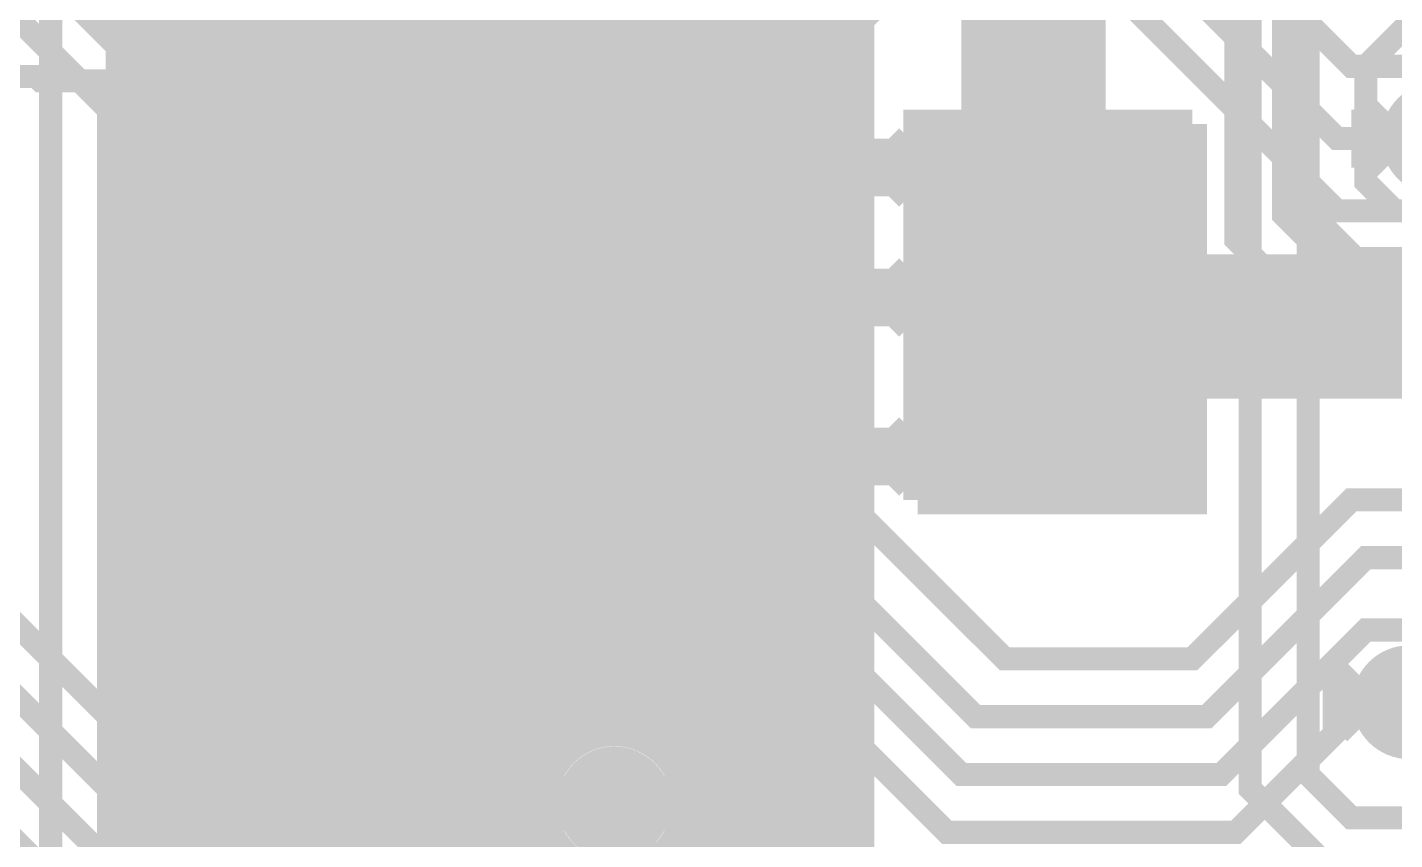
# Model space of a CAD drawing. Extents: x -10 to 131, y -93 to 209.
# Drawn here: x 64.69 to 76.71, y 9.84 to 16.98 of the extents above; entities that cross this region are included whole.
import ezdxf

# ---------------------------------------------------------------- set-up
doc = ezdxf.new("R2010")
doc.units = 0
doc.header["$MEASUREMENT"] = 0
doc.layers.get('0').update_dxf_attribs({"linetype": 'CONTINUOUS'})
for name, color, linetype in [('22-303-0_AST', 7, 'CONTINUOUS'), ('22-303-0_BOT', 2, 'CONTINUOUS'), ('22-303-0_DRD', 6, 'CONTINUOUS'), ('22-303-0_DRL', 1, 'CONTINUOUS'), ('22-303-0_GND', 3, 'CONTINUOUS'), ('22-303-0_IN1', 10, 'CONTINUOUS'), ('22-303-0_SST', 8, 'CONTINUOUS'), ('22-303-0_TOP', 15, 'CONTINUOUS'), ('THRUHOLE_TAP', 2, 'CONTINUOUS')]:
    doc.layers.add(name, color=color, linetype=linetype)

# ---------------------------------------------------------------- blocks, each defined once
blk = doc.blocks.new('ROUND_65')
at = {"const_width": 0.29972}
blk.add_lwpolyline([(-0.14986, 0, 1), (0.14986, 0, 1)], format="xyb", close=True, dxfattribs=at)
blk = doc.blocks.new('ROUND_70')
at = {"const_width": 0.29972}
blk.add_lwpolyline([(-0.14986, 0, 1), (0.14986, 0, 1)], format="xyb", close=True, dxfattribs=at)
blk = doc.blocks.new('ROUND_115')
at = {"const_width": 0.10033}
blk.add_lwpolyline([(-0.050164, 0, 1), (0.050164, 0, 1)], format="xyb", close=True, dxfattribs=at)
blk = doc.blocks.new('ROUND_116')
at = {"const_width": 0.10033}
blk.add_lwpolyline([(-0.050164, 0, 1), (0.050164, 0, 1)], format="xyb", close=True, dxfattribs=at)
blk = doc.blocks.new('ROUND_117')
at = {"const_width": 0.10033}
blk.add_lwpolyline([(-0.050164, 0, 1), (0.050164, 0, 1)], format="xyb", close=True, dxfattribs=at)
blk = doc.blocks.new('ROUND_97')
at = {"const_width": 0.50038}
blk.add_lwpolyline([(-0.25019, 0, 1), (0.25019, 0, 1)], format="xyb", close=True, dxfattribs=at)
blk = doc.blocks.new('ROUND_98')
at = {"const_width": 0.50038}
blk.add_lwpolyline([(-0.25019, 0, 1), (0.25019, 0, 1)], format="xyb", close=True, dxfattribs=at)
blk = doc.blocks.new('ROUND_100')
at = {"const_width": 0.50038}
blk.add_lwpolyline([(-0.25019, 0, 1), (0.25019, 0, 1)], format="xyb", close=True, dxfattribs=at)
blk = doc.blocks.new('ROUND_68')
at = {"const_width": 0.29972}
blk.add_lwpolyline([(-0.14986, 0, 1), (0.14986, 0, 1)], format="xyb", close=True, dxfattribs=at)
blk = doc.blocks.new('ROUND_108')
at = {"const_width": 0.10033}
blk.add_lwpolyline([(-0.050164, 0, 1), (0.050164, 0, 1)], format="xyb", close=True, dxfattribs=at)

msp = doc.modelspace()

# ---------------------------------------------------------------- linework, layer by layer
at = {"layer": '22-303-0_AST', "const_width": 0.1524}
msp.add_lwpolyline([(66.4845, 16.9545), (69.4055, 16.9545), (69.4055, 18.5928), (66.4845, 18.5928), (66.4845, 16.9545)], dxfattribs=at)
at = {"layer": '22-303-0_BOT'}
for points, const_width in [([(75.057, 27.051), (75.819, 26.289), (75.819, 17.145), (76.327, 16.637), (77.47, 16.637), (77.978, 16.129), (77.978, 16.002)], 0.2032), ([(75.057, 25.273), (75.311, 25.019), (75.311, 20.32), (71.755, 16.764), (71.755, 12.954), (73.279, 11.43), (74.93, 11.43), (76.327, 12.827), (82.169, 12.827), (83.058, 11.938), (84.074, 11.938), (84.582, 12.446), (84.582, 13.081), (84.836, 13.335), (100.33, 13.335), (101.346, 12.319)], 0.2032), ([(62.611, 22.987), (69.596, 22.987), (71.755, 20.828), (71.755, 18.161), (70.739, 17.145), (70.739, 12.573), (72.898, 10.414), (75.184, 10.414), (76.454, 11.684), (77.47, 11.684)], 0.2032), ([(72.263, 22.987), (72.263, 18.034), (71.247, 17.018), (71.247, 12.7), (73.025, 10.922), (75.057, 10.922), (76.454, 12.319), (82.042, 12.319)], 0.2032), ([(76.835, 11.049), (76.454, 11.049), (75.311, 9.906), (72.771, 9.906), (70.231, 12.446), (70.231, 17.272), (71.247, 18.288), (71.247, 20.701), (69.85, 22.098), (60.96, 22.098), (60.325, 21.463)], 0.2032), ([(67.2592, 21.4884), (67.2592, 8.3566)], 0.254), ([(67.4878, 21.4884), (67.4878, 8.20166)], 0.254), ([(68.326, 21.336), (68.453, 21.336), (69.215, 20.574), (69.215, 2.921), (72.517, -0.381)], 0.2032), ([(67.0306, 21.00326), (67.0306, 8.4201)], 0.254), ([(67.7164, 20.80514), (67.7164, 7.80034)], 0.254), ([(66.802, 20.70862), (66.802, 8.41756)], 0.254), ([(66.1162, 20.5486), (66.1162, 0.29718)], 0.254), ([(66.5734, 20.57654), (66.5734, 8.3439)], 0.254), ([(67.945, 20.62226), (67.945, 6.59638)], 0.254), ([(68.1736, 20.54352), (68.1736, 6.2992)], 0.254), ([(66.3448, 20.52828), (66.3448, 8.17626)], 0.254), ([(68.4022, 20.5232), (68.4022, -4.2037)], 0.254), ([(68.6054, 20.32), (68.6054, 2.921)], 0.254), ([(64.897, -8.636), (64.897, 19.05), (65.151, 19.304)], 0.2032), ([(65.8876, 18.97126), (65.8876, 0.24892)], 0.254), ([(107.95, 18.669), (106.172, 16.891), (97.155, 16.891), (97.028, 16.764), (93.853, 16.764), (93.218, 16.129), (92.71, 16.129), (91.948, 15.367), (83.947, 15.367), (82.677, 16.637), (81.788, 16.637), (80.518, 15.367), (76.2, 15.367), (73.787, 17.78), (73.787, 18.034), (74.549, 18.796), (74.676, 18.796)], 0.2032), ([(65.659, 18.67662), (65.659, 0.11938)], 0.254), ([(65.5066, 18.57756), (65.5066, -0.04318)], 0.254), ([(77.089, 16.002), (76.2, 16.002), (74.676, 17.526), (74.676, 17.907)], 0.2032), ([(68.6054, 16.9672), (65.5066, 16.9672)], 0.254), ([(68.6054, 16.7386), (65.5066, 16.7386)], 0.254), ([(68.6054, 16.51), (65.5066, 16.51)], 0.254), ([(68.6054, 16.2814), (65.5066, 16.2814)], 0.254), ([(72.517, 16.129), (72.517, 13.208)], 0.254), ([(74.422, 16.129), (72.517, 16.129)], 0.254), ([(72.6186, 16.129), (72.6186, 13.1064)], 0.254), ([(72.8472, 16.129), (72.8472, 12.8778)], 0.254), ([(74.422, 16.129), (74.93, 15.621), (74.93, 12.827), (72.898, 12.827)], 0.254), ([(73.0758, 16.129), (73.0758, 12.827)], 0.254), ([(73.3044, 16.129), (73.3044, 12.827)], 0.254), ([(73.533, 16.129), (73.533, 12.827)], 0.254), ([(73.7616, 16.129), (73.7616, 12.827)], 0.254), ([(73.9902, 16.129), (73.9902, 12.827)], 0.254), ([(74.2188, 16.129), (74.2188, 12.827)], 0.254), ([(74.4474, 16.1036), (74.4474, 12.827)], 0.254), ([(68.6054, 16.0528), (65.5066, 16.0528)], 0.254), ([(74.6506, 15.9004), (72.517, 15.9004)], 0.254), ([(74.676, 15.875), (74.676, 12.827)], 0.254), ([(68.6054, 15.8242), (65.5066, 15.8242)], 0.254), ([(74.8792, 15.6718), (72.517, 15.6718)], 0.254), ([(74.9046, 15.6464), (74.9046, 12.827)], 0.254), ([(68.6054, 15.5956), (65.5066, 15.5956)], 0.254), ([(74.93, 15.4432), (72.517, 15.4432)], 0.254), ([(68.6054, 15.367), (65.5066, 15.367)], 0.254), ([(68.6054, 15.1384), (65.5066, 15.1384)], 0.254), ([(74.93, 15.2146), (72.517, 15.2146)], 0.254), ([(68.6054, 14.9098), (65.5066, 14.9098)], 0.254), ([(74.93, 14.986), (72.517, 14.986)], 0.254), ([(93.853, 14.351), (73.533, 14.351)], 1.27), ([(68.6054, 14.6812), (65.5066, 14.6812)], 0.254), ([(74.93, 14.7574), (72.517, 14.7574)], 0.254), ([(68.6054, 14.4526), (65.5066, 14.4526)], 0.254), ([(74.93, 14.5288), (72.517, 14.5288)], 0.254), ([(74.93, 14.3002), (72.517, 14.3002)], 0.254), ([(68.6054, 14.224), (65.5066, 14.224)], 0.254), ([(74.93, 14.0716), (72.517, 14.0716)], 0.254), ([(68.6054, 13.9954), (65.5066, 13.9954)], 0.254), ([(74.93, 13.843), (72.517, 13.843)], 0.254), ([(68.6054, 13.7668), (65.5066, 13.7668)], 0.254), ([(74.93, 13.6144), (72.517, 13.6144)], 0.254), ([(68.6054, 13.5382), (65.5066, 13.5382)], 0.254), ([(74.93, 13.3858), (72.517, 13.3858)], 0.254), ([(68.6054, 13.3096), (65.5066, 13.3096)], 0.254), ([(72.517, 13.208), (72.898, 12.827)], 0.254), ([(74.93, 13.1572), (72.5678, 13.1572)], 0.254), ([(68.6054, 13.081), (65.5066, 13.081)], 0.254), ([(68.6054, 12.8524), (65.5066, 12.8524)], 0.254), ([(74.93, 12.9286), (72.7964, 12.9286)], 0.254), ([(68.6054, 12.6238), (65.5066, 12.6238)], 0.254), ([(68.6054, 12.3952), (65.5066, 12.3952)], 0.254), ([(68.6054, 12.1666), (65.5066, 12.1666)], 0.254), ([(68.6054, 11.938), (65.5066, 11.938)], 0.254), ([(68.6054, 11.7094), (65.5066, 11.7094)], 0.254), ([(68.6054, 11.4808), (65.5066, 11.4808)], 0.254), ([(68.6054, 11.2522), (65.5066, 11.2522)], 0.254), ([(68.6054, 11.0236), (65.5066, 11.0236)], 0.254), ([(68.6054, 10.795), (65.5066, 10.795)], 0.254), ([(68.6054, 10.5664), (65.5066, 10.5664)], 0.254), ([(68.6054, 10.3378), (65.5066, 10.3378)], 0.254), ([(68.6054, 10.1092), (65.5066, 10.1092)], 0.254), ([(69.85, 10.16), (69.85, 10.033), (70.485, 9.398), (72.771, 9.398), (78.105, 4.064), (81.915, 4.064), (82.677, 4.826), (85.979, 4.826), (86.233, 4.572), (88.9, 4.572), (89.662, 5.334), (98.806, 5.334), (99.949, 6.477)], 0.2032), ([(68.6054, 9.8806), (65.5066, 9.8806)], 0.254)]:
    msp.add_lwpolyline(points, dxfattribs=dict(at, const_width=const_width))
at = {"layer": '22-303-0_DRD', "const_width": 0.254}
for points in [[(76.454, 15.748), (77.089, 16.383)], [(76.454, 16.256), (76.454, 15.748)], [(77.089, 15.621), (76.454, 16.256)], [(72.263, 15.494), (72.898, 16.129)], [(72.898, 16.129), (73.533, 15.494)], [(73.66, 15.494), (74.295, 16.129)], [(74.295, 16.129), (74.93, 15.494)], [(72.263, 16.002), (72.263, 15.494)], [(72.898, 15.367), (72.263, 16.002)], [(73.533, 16.002), (72.898, 15.367)], [(73.533, 15.494), (73.533, 16.002)], [(73.66, 16.002), (73.66, 15.494)], [(74.295, 15.367), (73.66, 16.002)], [(74.93, 16.002), (74.295, 15.367)], [(74.93, 15.494), (74.93, 16.002)], [(72.263, 14.351), (72.898, 14.986)], [(72.898, 14.986), (73.533, 14.351)], [(73.914, 14.351), (74.549, 14.986)], [(74.549, 14.986), (75.184, 14.351)], [(72.263, 14.859), (72.263, 14.351)], [(72.898, 14.224), (72.263, 14.859)], [(73.533, 14.859), (72.898, 14.224)], [(73.533, 14.351), (73.533, 14.859)], [(73.914, 14.859), (73.914, 14.351)], [(74.549, 14.224), (73.914, 14.859)], [(75.184, 14.859), (74.549, 14.224)], [(75.184, 14.351), (75.184, 14.859)], [(72.898, 14.097), (73.533, 14.732)], [(72.898, 14.097), (73.533, 14.732)], [(72.898, 14.097), (73.533, 14.732)], [(72.898, 14.097), (73.533, 14.732)], [(72.898, 14.097), (73.533, 14.732)], [(73.533, 14.732), (74.168, 14.097)], [(73.533, 14.732), (74.168, 14.097)], [(73.533, 14.732), (74.168, 14.097)], [(73.533, 14.732), (74.168, 14.097)], [(73.533, 14.732), (74.168, 14.097)], [(72.898, 14.605), (72.898, 14.097)], [(73.533, 13.97), (72.898, 14.605)], [(72.898, 14.605), (72.898, 14.097)], [(73.533, 13.97), (72.898, 14.605)], [(72.898, 14.605), (72.898, 14.097)], [(73.533, 13.97), (72.898, 14.605)], [(72.898, 14.605), (72.898, 14.097)], [(73.533, 13.97), (72.898, 14.605)], [(72.898, 14.605), (72.898, 14.097)], [(73.533, 13.97), (72.898, 14.605)], [(74.168, 14.605), (73.533, 13.97)], [(74.168, 14.605), (73.533, 13.97)], [(74.168, 14.605), (73.533, 13.97)], [(74.168, 14.605), (73.533, 13.97)], [(74.168, 14.605), (73.533, 13.97)], [(74.168, 14.097), (74.168, 14.605)], [(74.168, 14.097), (74.168, 14.605)], [(74.168, 14.097), (74.168, 14.605)], [(74.168, 14.097), (74.168, 14.605)], [(74.168, 14.097), (74.168, 14.605)], [(72.263, 12.954), (72.898, 13.589)], [(72.898, 13.589), (73.533, 12.954)], [(73.66, 12.954), (74.295, 13.589)], [(74.295, 13.589), (74.93, 12.954)], [(72.263, 13.462), (72.263, 12.954)], [(72.898, 12.827), (72.263, 13.462)], [(73.533, 13.462), (72.898, 12.827)], [(73.533, 12.954), (73.533, 13.462)], [(73.66, 13.462), (73.66, 12.954)], [(74.295, 12.827), (73.66, 13.462)], [(74.93, 13.462), (74.295, 12.827)], [(74.93, 12.954), (74.93, 13.462)], [(76.2, 10.795), (76.835, 11.43)], [(76.2, 11.303), (76.2, 10.795)], [(76.835, 10.668), (76.2, 11.303)], [(69.215, 9.906), (69.85, 10.541)], [(69.85, 10.541), (70.485, 9.906)], [(69.215, 10.414), (69.215, 9.906)], [(69.85, 9.779), (69.215, 10.414)], [(70.485, 10.414), (69.85, 9.779)], [(70.485, 9.906), (70.485, 10.414)]]:
    msp.add_lwpolyline(points, dxfattribs=at)
at = {"layer": '22-303-0_IN1'}
for points, const_width in [([(66.9798, 47.752), (66.9798, 16.5608)], 0.254), ([(67.2084, 47.752), (67.2084, 16.27378)], 0.254), ([(69.0372, 47.752), (69.0372, 7.0358)], 0.254), ([(71.3232, 47.752), (71.3232, 7.0358)], 0.254), ([(71.5518, 47.752), (71.5518, 7.0358)], 0.254), ([(73.533, 31.877), (73.533, 14.351)], 1.27), ([(73.533, 31.877), (73.533, 14.351)], 1.27), ([(73.533, 31.877), (73.533, 14.351)], 1.27), ([(73.533, 14.351), (73.533, 31.877)], 1.27), ([(73.533, 31.877), (73.533, 14.351)], 1.27), ([(67.437, 28.20162), (67.437, 7.99084)], 0.254), ([(67.6656, 28.01112), (67.6656, 7.0358)], 0.254), ([(74.676, 23.368), (75.946, 22.098), (75.946, 10.414), (76.327, 10.033), (81.534, 10.033), (82.296, 9.271)], 0.2032), ([(71.7804, 22.5806), (71.7804, 7.0358)], 0.254), ([(72.009, 22.41042), (72.009, 7.0358)], 0.254), ([(91.186, 7.874), (90.17, 7.874), (89.789, 7.493), (88.138, 7.493), (87.757, 7.112), (83.693, 7.112), (82.296, 5.715), (79.121, 5.715), (78.232, 6.604), (66.802, 6.604), (66.294, 7.112), (66.294, 16.002), (61.976, 20.32), (60.706, 20.32), (60.452, 20.574), (56.515, 20.574), (56.007, 21.082), (56.007, 21.971)], 0.2032), ([(66.294, 21.336), (66.167, 21.336), (66.167, 16.764), (66.802, 16.129), (66.802, 8.24992), (66.929, 8.12292), (66.929, 7.62)], 0.2032), ([(66.7512, 20.90166), (66.7512, 16.7894)], 0.254), ([(68.8086, 20.9296), (68.8086, 7.0358)], 0.254), ([(66.5988, 20.78482), (66.5988, 16.9418)], 0.254), ([(67.8942, 20.87626), (67.8942, 7.0358)], 0.254), ([(68.1228, 20.7391), (68.1228, 7.0358)], 0.254), ([(68.3514, 20.70608), (68.3514, 7.0358)], 0.254), ([(68.58, 20.75942), (68.58, 7.0358)], 0.254), ([(86.868, 9.525), (85.471, 8.128), (82.423, 8.128), (81.026, 9.525), (76.2, 9.525), (75.438, 10.287), (75.438, 19.812), (74.676, 20.574)], 0.2032), ([(57.15, 19.431), (57.658, 19.939), (58.674, 19.939), (59.309, 19.304), (60.452, 19.304), (60.96, 19.812), (61.849, 19.812), (65.405, 16.256), (65.405, 4.572), (65.913, 4.064), (80.391, 4.064), (80.899, 3.556), (80.899, 1.524)], 0.2032), ([(71.0946, 18.2626), (71.0946, 7.0358)], 0.254), ([(70.6374, 18.03908), (70.6374, 7.0358)], 0.254), ([(70.866, 18.09242), (70.866, 7.0358)], 0.254), ([(69.2658, 17.54378), (69.2658, 10.39622)], 0.254), ([(70.4088, 17.4879), (70.4088, 10.44956)], 0.254), ([(69.4944, 17.2593), (69.4944, 10.6807)], 0.254), ([(70.1802, 17.24406), (70.1802, 10.69594)], 0.254), ([(69.723, 17.16278), (69.723, 10.77722)], 0.254), ([(69.9516, 17.1577), (69.9516, 10.7823)], 0.254), ([(72.009, 17.018), (66.5988, 17.018)], 0.254), ([(66.5988, 16.9418), (67.10172, 16.43888)], 0.254), ([(72.009, 16.7894), (66.7512, 16.7894)], 0.254), ([(72.009, 16.5608), (66.9798, 16.5608)], 0.254), ([(72.009, 16.3322), (67.183, 16.3322)], 0.254), ([(67.2338, 16.129), (67.2338, 8.42772)], 0.254), ([(72.009, 16.1036), (67.2338, 16.1036)], 0.254), ([(74.93, 16.129), (72.517, 16.129), (72.517, 12.827)], 0.254), ([(72.6186, 16.129), (72.6186, 12.827)], 0.254), ([(72.8472, 16.129), (72.8472, 12.827)], 0.254), ([(73.0758, 16.129), (73.0758, 12.827)], 0.254), ([(73.3044, 16.129), (73.3044, 12.827)], 0.254), ([(73.533, 16.129), (73.533, 12.827)], 0.254), ([(73.7616, 16.129), (73.7616, 12.827)], 0.254), ([(73.9902, 16.129), (73.9902, 12.827)], 0.254), ([(74.2188, 16.129), (74.2188, 12.827)], 0.254), ([(74.4474, 16.129), (74.4474, 12.827)], 0.254), ([(74.676, 16.129), (74.676, 12.827)], 0.254), ([(74.9046, 16.129), (74.9046, 12.827)], 0.254), ([(74.93, 16.129), (74.93, 12.827)], 0.254), ([(72.009, 15.875), (67.2338, 15.875)], 0.254), ([(74.93, 15.9004), (72.517, 15.9004)], 0.254), ([(72.009, 15.6464), (67.2338, 15.6464)], 0.254), ([(74.93, 15.6718), (72.517, 15.6718)], 0.254), ([(72.009, 15.4178), (67.2338, 15.4178)], 0.254), ([(74.93, 15.4432), (72.517, 15.4432)], 0.254), ([(72.009, 15.1892), (67.2338, 15.1892)], 0.254), ([(74.93, 15.2146), (72.517, 15.2146)], 0.254), ([(72.009, 14.9606), (67.2338, 14.9606)], 0.254), ([(74.93, 14.986), (72.517, 14.986)], 0.254), ([(72.009, 14.732), (67.2338, 14.732)], 0.254), ([(74.93, 14.7574), (72.517, 14.7574)], 0.254), ([(72.009, 14.5034), (67.2338, 14.5034)], 0.254), ([(74.93, 14.5288), (72.517, 14.5288)], 0.254), ([(74.93, 14.3002), (72.517, 14.3002)], 0.254), ([(72.009, 14.2748), (67.2338, 14.2748)], 0.254), ([(74.93, 14.0716), (72.517, 14.0716)], 0.254), ([(72.009, 14.0462), (67.2338, 14.0462)], 0.254), ([(72.009, 13.8176), (67.2338, 13.8176)], 0.254), ([(74.93, 13.843), (72.517, 13.843)], 0.254), ([(72.009, 13.589), (67.2338, 13.589)], 0.254), ([(74.93, 13.6144), (72.517, 13.6144)], 0.254), ([(72.009, 13.3604), (67.2338, 13.3604)], 0.254), ([(74.93, 13.3858), (72.517, 13.3858)], 0.254), ([(72.009, 13.1318), (67.2338, 13.1318)], 0.254), ([(74.93, 13.1572), (72.517, 13.1572)], 0.254), ([(72.009, 12.9032), (67.2338, 12.9032)], 0.254), ([(74.93, 12.9286), (72.517, 12.9286)], 0.254), ([(74.93, 12.827), (72.517, 12.827)], 0.254), ([(72.009, 12.6746), (67.2338, 12.6746)], 0.254), ([(72.009, 12.446), (67.2338, 12.446)], 0.254), ([(72.009, 12.2174), (67.2338, 12.2174)], 0.254), ([(72.009, 11.9888), (67.2338, 11.9888)], 0.254), ([(72.009, 11.7602), (67.2338, 11.7602)], 0.254), ([(72.009, 11.5316), (67.2338, 11.5316)], 0.254), ([(72.009, 11.303), (67.2338, 11.303)], 0.254), ([(72.009, 11.0744), (67.2338, 11.0744)], 0.254), ([(72.009, 10.8458), (67.2338, 10.8458)], 0.254), ([(69.41566, 10.6172), (67.2338, 10.6172)], 0.254), ([(72.009, 10.6172), (70.2818, 10.6172)], 0.254), ([(69.26326, 10.3886), (67.2338, 10.3886)], 0.254), ([(72.009, 10.3886), (70.43674, 10.3886)], 0.254), ([(69.22008, 10.16), (67.2338, 10.16)], 0.254), ([(72.009, 10.16), (70.47992, 10.16)], 0.254), ([(69.26326, 9.9314), (67.2338, 9.9314)], 0.254), ([(69.2658, 9.92378), (69.2658, 9.12622)], 0.254), ([(70.4088, 9.8679), (70.4088, 9.17956)], 0.254), ([(72.009, 9.9314), (70.43674, 9.9314)], 0.254)]:
    msp.add_lwpolyline(points, dxfattribs=dict(at, const_width=const_width))
at = {"layer": '22-303-0_IN1', "const_width": 0.254}
for points in [[(67.2338, 16.129, 0.1989124), (67.10733, 16.43433)], [(67.2338, 16.129, 0.1989124), (67.10733, 16.43433)], [(69.85, 10.78992, 0.4142136), (69.22008, 10.16)], [(70.47992, 10.16, 0.4142136), (69.85, 10.78992)], [(69.22008, 10.16, 0.4142136), (69.85, 9.53008)], [(69.85, 9.53008, 0.4142136), (70.47992, 10.16)]]:
    msp.add_lwpolyline(points, format="xyb", dxfattribs=at)
at = {"layer": '22-303-0_SST', "const_width": 0.1524}
for points in [[(66.4845, 16.9545), (69.4055, 16.9545), (69.4055, 18.5928), (66.4845, 18.5928), (66.4845, 16.9545)], [(67.58686, 15.83182), (67.58686, 16.67764), (67.5005, 16.5354)], [(68.1863, 15.83182), (68.1863, 16.67764), (68.10248, 16.5354)], [(67.0687, 15.97152), (67.02806, 15.83182), (66.77406, 15.83182), (66.73088, 15.97152), (66.73088, 16.5354), (66.77406, 16.67764), (67.02806, 16.67764), (67.0687, 16.5354)], [(68.66128, 16.25346), (68.91528, 16.25346), (68.95592, 16.11376), (68.95592, 15.97152), (68.91528, 15.83182), (68.66128, 15.83182), (68.6181, 15.97152), (68.6181, 16.11376), (68.78828, 16.67764)], [(67.67068, 15.83182), (67.5005, 15.83182)], [(68.27012, 15.83182), (68.10248, 15.83182)]]:
    msp.add_lwpolyline(points, dxfattribs=at)
at = {"layer": '22-303-0_TOP'}
for points, const_width in [([(81.915, 13.2588), (79.8322, 13.2588), (78.232, 14.859), (76.327, 14.859), (75.819, 15.367), (75.819, 28.321), (74.8538, 29.2862), (62.865, 29.2862)], 0.381), ([(79.629, 11.049), (79.629, 12.7), (77.978, 14.351), (76.073, 14.351), (75.311, 15.113), (75.311, 21.336), (74.295, 22.352), (65.786, 22.352), (64.897, 21.463), (64.48552, 21.05152), (63.4619, 21.05152)], 0.2032), ([(74.676, 17.907), (74.422, 18.161), (71.374, 18.161), (69.723, 16.51), (64.8081, 16.51), (64.77, 16.5481), (63.4619, 16.5481)], 0.2032), ([(111.125, 17.526), (110.363, 16.764), (108.458, 16.764), (107.823, 17.399), (97.028, 17.399), (96.774, 17.145), (76.962, 17.145), (76.454, 16.637), (76.454, 15.621), (76.708, 15.367), (77.343, 15.367), (77.978, 16.002), (79.248, 16.002), (81.28, 13.97), (82.55, 13.97), (83.21548, 13.3096), (83.21548, 11.04392)], 0.2032), ([(62.738, 12.319), (64.008, 12.319), (65.532, 10.795), (70.104, 10.795), (71.247, 9.652), (77.216, 9.652), (78.867, 11.303)], 0.2032), ([(69.85, 8.89), (69.723, 9.017), (65.405, 9.017), (64.135, 10.287), (60.706, 10.287), (59.97956, 11.01344), (59.97956, 12.065)], 0.2032), ([(60.98032, 12.065), (60.98032, 11.049), (61.23432, 10.795), (61.849, 10.795), (62.738, 11.684), (64.008, 11.684), (65.532, 10.16), (69.85, 10.16)], 0.2032), ([(80.772, 10.668), (78.74, 8.636), (70.993, 8.636), (70.104, 9.525), (65.532, 9.525), (64.135, 10.922), (62.992, 10.922)], 0.2032)]:
    msp.add_lwpolyline(points, dxfattribs=dict(at, const_width=const_width))

# ---------------------------------------------------------------- block references
at = {"layer": '22-303-0_BOT'}
for name, p in [('ROUND_65', (72.898, 15.748)), ('ROUND_65', (74.295, 15.748)), ('ROUND_65', (72.898, 14.605)), ('ROUND_65', (74.549, 14.605)), ('ROUND_70', (73.533, 14.351)), ('ROUND_65', (72.898, 13.208)), ('ROUND_65', (74.295, 13.208)), ('ROUND_70', (76.835, 11.049)), ('ROUND_70', (69.85, 10.16))]:
    msp.add_blockref(name, p, dxfattribs=at)
at = {"layer": '22-303-0_DRL'}
for name, p in [('ROUND_115', (72.898, 15.748)), ('ROUND_115', (74.295, 15.748)), ('ROUND_115', (72.898, 14.605)), ('ROUND_115', (74.549, 14.605)), ('ROUND_117', (73.533, 14.351)), ('ROUND_115', (72.898, 13.208)), ('ROUND_115', (74.295, 13.208)), ('ROUND_116', (69.85, 10.16))]:
    msp.add_blockref(name, p, dxfattribs=at)
at = {"layer": '22-303-0_GND'}
for name, p in [('ROUND_100', (77.089, 16.002)), ('ROUND_97', (72.898, 15.748)), ('ROUND_97', (74.295, 15.748)), ('ROUND_97', (72.898, 14.605)), ('ROUND_97', (74.549, 14.605)), ('ROUND_100', (73.533, 14.351)), ('ROUND_97', (72.898, 13.208)), ('ROUND_97', (74.295, 13.208)), ('ROUND_98', (76.835, 11.049)), ('ROUND_98', (69.85, 10.16))]:
    msp.add_blockref(name, p, dxfattribs=at)
at = {"layer": '22-303-0_IN1'}
for name, p in [('ROUND_65', (72.898, 15.748)), ('ROUND_65', (74.295, 15.748)), ('ROUND_65', (72.898, 14.605)), ('ROUND_65', (74.549, 14.605)), ('ROUND_70', (73.533, 14.351)), ('ROUND_65', (72.898, 13.208)), ('ROUND_65', (74.295, 13.208)), ('ROUND_68', (76.835, 11.049)), ('ROUND_70', (69.85, 10.16))]:
    msp.add_blockref(name, p, dxfattribs=at)
at = {"layer": '22-303-0_TOP'}
for name, p in [('ROUND_65', (72.898, 15.748)), ('ROUND_65', (74.295, 15.748)), ('ROUND_65', (72.898, 14.605)), ('ROUND_65', (74.549, 14.605)), ('ROUND_70', (73.533, 14.351)), ('ROUND_65', (72.898, 13.208)), ('ROUND_65', (74.295, 13.208)), ('ROUND_70', (76.835, 11.049)), ('ROUND_70', (69.85, 10.16))]:
    msp.add_blockref(name, p, dxfattribs=at)
at = {"layer": 'THRUHOLE_TAP'}
for p in [(72.898, 15.748), (74.295, 15.748), (72.898, 14.605), (74.549, 14.605), (73.533, 14.351), (72.898, 13.208), (74.295, 13.208), (69.85, 10.16)]:
    msp.add_blockref('ROUND_108', p, dxfattribs=at)

doc.saveas('drawing.dxf')
